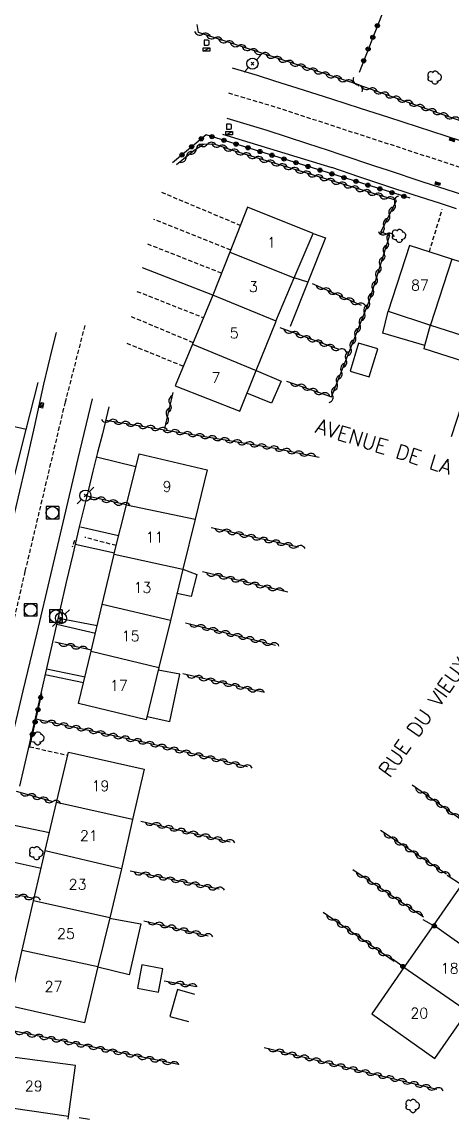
# Model space of a CAD drawing. Header units: millimetres. Extents: x 149000 to 150002, y 151999 to 153000.
# Drawn here: x 149368 to 149419.4, y 152000 to 152131 of the extents above; entities that cross this region are included whole.
import ezdxf
from ezdxf.enums import TextEntityAlignment as Align

# ---------------------------------------------------------------- set-up
doc = ezdxf.new("R2010")
doc.units = ezdxf.units.MM
doc.linetypes.add('DASHED', pattern=[0.75, 0.5, -0.25])
doc.layers.get('0').update_dxf_attribs({"linetype": 'CONTINUOUS'})
for name, color, linetype in [('W0001', 6, 'DASHED'), ('W0008', 7, 'CONTINUOUS'), ('W0014', 7, 'CONTINUOUS'), ('W0017', 7, 'CONTINUOUS'), ('w0101', 7, 'CONTINUOUS'), ('W0104', 1, 'CONTINUOUS'), ('W0112', 1, 'DASHED'), ('w0300', 7, 'CONTINUOUS'), ('W0310', 3, 'CONTINUOUS'), ('w0323', 7, 'CONTINUOUS'), ('W0333', 7, 'CONTINUOUS'), ('W0401', 7, 'CONTINUOUS'), ('W0420', 7, 'CONTINUOUS'), ('W0438', 7, 'CONTINUOUS'), ('W0473', 7, 'CONTINUOUS'), ('W0989', 7, 'CONTINUOUS'), ('W0991', 7, 'CONTINUOUS'), ('W1102', 7, 'CONTINUOUS')]:
    doc.layers.add(name, color=color, linetype=linetype)
doc.styles.get("Standard").update_dxf_attribs({"font": 'romans.shx', "width": 0.85})

# ---------------------------------------------------------------- blocks, each defined once
blk = doc.blocks.new('T401')
for p, q in [((-0.3, 0.3), (0, 0.3)), ((-0.3, -0.25), (-0.3, 0.3)), ((-0.3, 0.15), (0, 0.15)), ((-0.3, 0), (0, 0)), ((0, 0.3), (0, -0.25)), ((-0.3, -0.15), (0, -0.15)), ((-0.3, -0.25), (-0.3, -0.3)), ((-0.3, -0.3), (0, -0.3)), ((0, -0.3), (0, -0.25))]:
    blk.add_line(p, q)
blk = doc.blocks.new('T420')
for p, q in [((0.75, 0.75), (-0.75, 0.75)), ((-0.75, 0.75), (-0.75, -0.75)), ((0.75, 0.75), (0.75, -0.75)), ((0.75, -0.75), (-0.75, -0.75))]:
    blk.add_line(p, q)
blk.add_ellipse((0, 0), major_axis=(-0.53, 0.53), ratio=1, start_param=3.926991, end_param=10.210176)
blk = doc.blocks.new('T300')
for p, q in [((-0.8, 0.51), (-0.86, 0.34)), ((-0.86, 0.34), (-0.86, 0.17)), ((-0.86, 0.17), (-0.74, 0.06)), ((-0.69, 0.63), (-0.8, 0.51)), ((-0.8, -0.06), (-0.74, 0.06)), ((-0.74, 0.06), (-0.69, 0.11)), ((-0.57, 0.69), (-0.69, 0.63)), ((-0.46, 0.69), (-0.57, 0.69)), ((-0.29, 0.63), (-0.46, 0.69)), ((-0.29, 0.63), (-0.17, 0.74)), ((-0.23, 0.57), (-0.29, 0.63)), ((-0.17, 0.74), (-0.06, 0.8)), ((-0.06, 0.8), (0.06, 0.8)), ((0.06, 0.8), (0.23, 0.74)), ((0.23, 0.74), (0.34, 0.63)), ((0.34, 0.63), (0.4, 0.51)), ((0.46, 0.46), (0.34, 0.46)), ((0.4, 0.51), (0.4, 0.46)), ((0.57, 0.4), (0.46, 0.46)), ((0.57, 0.4), (0.69, 0.29)), ((0.69, 0.29), (0.74, 0.17)), ((0.74, 0.06), (0.69, -0.17)), ((0.74, 0.17), (0.74, 0.06)), ((-0.8, -0.17), (-0.8, -0.06)), ((-0.8, -0.23), (-0.8, -0.17)), ((-0.74, -0.34), (-0.8, -0.23)), ((-0.69, -0.4), (-0.74, -0.34)), ((-0.51, -0.46), (-0.69, -0.4)), ((-0.4, -0.46), (-0.51, -0.46)), ((-0.4, -0.46), (-0.34, -0.46)), ((-0.34, -0.46), (-0.34, -0.4)), ((-0.34, -0.51), (-0.34, -0.46)), ((-0.29, -0.63), (-0.34, -0.51)), ((-0.17, -0.74), (-0.29, -0.63)), ((-0.06, -0.8), (-0.17, -0.74)), ((0.06, -0.8), (-0.06, -0.8)), ((0.17, -0.74), (0.06, -0.8)), ((0.23, -0.69), (0.17, -0.74)), ((0.29, -0.46), (0.23, -0.46)), ((0.29, -0.63), (0.23, -0.69)), ((0.46, -0.4), (0.29, -0.46)), ((0.34, -0.51), (0.29, -0.63)), ((0.34, -0.51), (0.34, -0.46)), ((0.57, -0.34), (0.46, -0.4)), ((0.63, -0.29), (0.57, -0.34)), ((0.69, -0.17), (0.63, -0.29))]:
    blk.add_line(p, q)
blk = doc.blocks.new('T438')
for p, q in [((-0.4, 0.2), (0.4, 0.2)), ((-0.4, -0.2), (-0.4, 0.2)), ((0.15, 1.1), (-0.3, 1.1)), ((-0.3, 1.1), (-0.3, 0.5)), ((-0.3, 0.5), (0.15, 0.5)), ((0.3, 0.65), (0.3, 0.95)), ((0.4, 0.2), (0.4, -0.2))]:
    blk.add_line(p, q)
at = {"flags": 128}
for points in [[(-0.4, -0.2), (0.4, 0.2)], [(0.4, -0.2), (-0.4, -0.2)]]:
    blk.add_lwpolyline(points, dxfattribs=at)
for centre, major_axis, start_param, end_param in [((0.15, 0.95), (0.106, -0.106), 0.785398, 2.356194), ((0.15, 0.65), (0.106, 0.106), 3.926991, 5.497787)]:
    blk.add_ellipse(centre, major_axis=major_axis, ratio=1, start_param=start_param, end_param=end_param)
blk = doc.blocks.new('T473')
for p, q in [((-0.166667, 0.166667), (0.166667, -0.166667)), ((-0.166667, -0.166667), (0.166667, 0.166667)), ((0.500001, 0.500001), (1.000002, 1.000002)), ((-1.000002, -1.000002), (-0.500001, -0.500001))]:
    blk.add_line(p, q)
blk.add_ellipse((0, 0), major_axis=(0.471405, 0.471405), ratio=1, start_param=5.4977871438, end_param=11.780972451)
blk = doc.blocks.new('t323o')
at = {"color": 0, "linetype": 'Continuous'}
for radius in [0.25, 0.15]:
    blk.add_circle((0, 0), radius, dxfattribs=at)
blk = doc.blocks.new('t310o')
at = {"color": 0, "linetype": 'Continuous'}
for centre, start, end in [((-0.5, 0.38), 216.8699, 323.1304), ((0.5, -0.37), 36.8699, 143.1303)]:
    blk.add_arc(centre, 0.625, start, end, dxfattribs=at)

msp = doc.modelspace()

# ---------------------------------------------------------------- linework, layer by layer
at = {"layer": 'W0001'}
for points in [[(149392.72, 152122.53), (149398.46, 152120.81), (149420.71, 152113.56), (149445.55, 152105.53), (149472.53, 152097.02)], [(149375.53, 152094.76), (149373.18, 152085.6)], [(149373.18, 152085.6), (149368.39, 152065.41), (149362.6, 152040.24), (149357.45, 152021.53)]]:
    msp.add_lwpolyline(points, dxfattribs=at)
at = {"layer": 'W0008'}
msp.add_lwpolyline([(149372.11, 152093.91), (149371.64, 152092.04), (149370.62, 152087.74)], dxfattribs=at)
at = {"layer": 'W0014'}
for points in [[(149425.57, 152115.16), (149422.15, 152116.27), (149418.72, 152117.37), (149415.3, 152118.48), (149411.87, 152119.58), (149408.47, 152120.67), (149405.06, 152121.77), (149401.65, 152122.86), (149398.25, 152123.95), (149396.17, 152124.62), (149393.2, 152125.49), (149393.2, 152125.49)], [(149392.5, 152119.51), (149397.28, 152118.1), (149399.72, 152117.3), (149402.16, 152116.49), (149404.6, 152115.69), (149406.01, 152115.22), (149407.43, 152114.75), (149408.84, 152114.28), (149410.25, 152113.8), (149411.67, 152113.33), (149413.08, 152112.86), (149414.49, 152112.39), (149415.91, 152111.92), (149419.65, 152110.71), (149423.4, 152109.5), (149427.15, 152108.3), (149430.9, 152107.11), (149434.96, 152105.82), (149439.02, 152104.54), (149443.09, 152103.27), (149447.15, 152102)], [(149391.99, 152117.62), (149405.04, 152113.63)], [(149419.94, 152108.7), (149418.98, 152109.01), (149418.03, 152109.32), (149414.77, 152110.37), (149411.52, 152111.44), (149408.28, 152112.52), (149405.04, 152113.63)], [(149355.55, 152028.58), (149355.99, 152030.07), (149355.99, 152030.07), (149355.99, 152030.07), (149356.26, 152031.76), (149356.54, 152032.97), (149356.77, 152034.06), (149357.01, 152035.15), (149357.55, 152037.43), (149358.08, 152039.71), (149358.62, 152041.98), (149359.15, 152044.26), (149359.68, 152046.54), (149360.22, 152048.81), (149360.76, 152051.09), (149361.3, 152053.36), (149362, 152056.22), (149362.71, 152059.08), (149363.42, 152061.94), (149364.13, 152064.8), (149365.6, 152070.65), (149367.07, 152076.5), (149368.55, 152082.34), (149369.98, 152087.97)], [(149370.62, 152087.74), (149369.48, 152082.63), (149368.32, 152077.53), (149367.15, 152072.42), (149365.96, 152067.33), (149364.61, 152061.66), (149363.24, 152056), (149361.86, 152050.35), (149360.48, 152044.69), (149359.55, 152040.85), (149358.62, 152037), (149357.68, 152033.15), (149356.75, 152029.31)], [(149357.1, 152000), (149357.52, 152002.49), (149358.11, 152005.7), (149358.72, 152008.91), (149359.36, 152012.11), (149360.01, 152015.31), (149360.8, 152019.07), (149361.61, 152022.83), (149362.44, 152026.58), (149363.29, 152030.33), (149364.89, 152037.27), (149366.53, 152044.2), (149368.19, 152051.12), (149369.83, 152058.05), (149371.47, 152064.99), (149373.11, 152071.92), (149374.75, 152078.86), (149376.47, 152085.99)], [(149378.41, 152085.04), (149378.41, 152085.04), (149377.64, 152081.82), (149377.07, 152079.6), (149376.51, 152077.38), (149375.96, 152075.16), (149375.41, 152072.95), (149374.87, 152070.72), (149374.09, 152067.41), (149373.32, 152064.1), (149372.56, 152060.78), (149371.8, 152057.47), (149371.05, 152054.15), (149370.3, 152050.83), (149369.54, 152047.52), (149368.78, 152044.2), (149367.74, 152039.75)]]:
    msp.add_lwpolyline(points, dxfattribs=at)
at = {"layer": 'W0017'}
for points in [[(149368.55, 152082.33), (149360.49, 152084.18)], [(149381.65, 152077.87), (149376.94, 152079.05)], [(149379.58, 152069.65), (149375.01, 152070.68)], [(149374.38, 152068.64), (149379.07, 152067.61)], [(149372.45, 152059.82), (149377.02, 152058.92)], [(149376.8, 152057.98), (149372.18, 152059.05)], [(149370.98, 152053.77), (149375.57, 152052.82)], [(149375.39, 152052.1), (149370.81, 152053.04)], [(149366.55, 152035.22), (149371.31, 152034.21)], [(149370.31, 152029.92), (149365.65, 152030.95)]]:
    msp.add_lwpolyline(points, dxfattribs=at)
at = {"layer": 'w0101'}
for points in [[(149394.99, 152108.9), (149392.86, 152103.5)], [(149400.56, 152100.46), (149402.82, 152105.75), (149394.99, 152108.9)], [(149419.38, 152102.7), (149414.33, 152104.32), (149411.77, 152096.47), (149416.85, 152094.82)], [(149392.86, 152103.5), (149390.85, 152098.4), (149390.85, 152098.37)], [(149425.17, 152100.84), (149419.38, 152102.7)], [(149398.38, 152095.29), (149398.36, 152095.29), (149400.56, 152100.46)], [(149390.85, 152098.37), (149388.41, 152092.54)], [(149395.99, 152089.37), (149398.38, 152095.29)], [(149416.85, 152094.82), (149422.7, 152092.92)], [(149388.41, 152092.54), (149386.33, 152087.56), (149394.05, 152084.55), (149395.99, 152089.37)], [(149380.51, 152073.33), (149382.05, 152079.44), (149390.14, 152077.52), (149388.71, 152071.63)], [(149379.05, 152067.45), (149379.05, 152067.55), (149380.51, 152073.33)], [(149388.71, 152071.63), (149387.26, 152065.66)], [(149377.62, 152061.43), (149379.05, 152067.45)], [(149387.26, 152065.66), (149387.26, 152065.66), (149385.76, 152059.52)], [(149376.29, 152055.87), (149377.62, 152061.43)], [(149385.76, 152059.52), (149384.4, 152053.93)], [(149374.8, 152049.61), (149376.29, 152055.87)], [(149384.4, 152053.93), (149382.88, 152047.67), (149374.8, 152049.61)], [(149372.16, 152037.81), (149373.6, 152043.83), (149382.62, 152041.78), (149381.25, 152035.76)], [(149370.8, 152032.04), (149370.8, 152032.07), (149372.16, 152037.81)], [(149381.25, 152035.76), (149379.91, 152029.88)], [(149369.41, 152026.04), (149370.8, 152032.04)], [(149379.91, 152029.88), (149378.51, 152024.02)], [(149420.55, 152027.96), (149417.19, 152023.14)], [(149368.06, 152020.17), (149369.41, 152026.04)], [(149378.51, 152024.02), (149377.11, 152018.21)], [(149417.19, 152023.14), (149413.66, 152018.08)], [(149375.51, 152011.5), (149366.53, 152013.51), (149368.06, 152020.17)], [(149377.11, 152018.21), (149375.51, 152011.5)], [(149413.66, 152018.08), (149409.83, 152012.57), (149417.37, 152007.22)], [(149417.37, 152007.22), (149421.27, 152012.85)], [(149373.59, 152000.29), (149374.42, 152006.41), (149365.29, 152007.59)], [(149373.55, 152000), (149373.59, 152000.29)]]:
    msp.add_lwpolyline(points, dxfattribs=at)
at = {"layer": 'W0104'}
for points in [[(149402.82, 152105.75), (149404.3, 152105.21), (149400.07, 152094.66)], [(149402.19, 152099.95), (149400.56, 152100.46)], [(149416.15, 152092.37), (149411.14, 152093.85), (149411.77, 152096.47)], [(149416.15, 152092.37), (149416.85, 152094.83)], [(149421.96, 152090.42), (149421.96, 152090.35), (149421.8, 152090.13), (149416.09, 152091.97), (149416.15, 152092.39), (149416.15, 152092.37)], [(149395.99, 152089.37), (149399.01, 152088.1), (149397.83, 152085.49), (149394.91, 152086.67)], [(149387.26, 152065.66), (149388.92, 152065.04), (149388.26, 152062.41), (149386.55, 152062.75)], [(149382.98, 152048.07), (149385.71, 152047.47), (149386.89, 152053.12), (149384.32, 152053.61)], [(149378.5, 152023.99), (149382.24, 152023.32), (149380.85, 152017.24), (149377.09, 152018.13)], [(149388.67, 152014.89), (149386.62, 152015.47), (149385.71, 152012.26), (149387.91, 152011.64)]]:
    msp.add_lwpolyline(points, dxfattribs=at)
for points in [[(149408.24, 152092.66), (149407.23, 152089.32), (149409.52, 152088.62), (149410.53, 152091.96)], [(149384.87, 152017.93), (149382.35, 152018.41), (149381.83, 152015.63), (149384.35, 152015.16)]]:
    msp.add_lwpolyline(points, close=True, dxfattribs=at)
at = {"layer": 'W0112'}
for points in [[(149384.7, 152110.68), (149394.13, 152106.72)], [(149416.7, 152103.56), (149418.24, 152108.63)], [(149392.97, 152103.76), (149383.8, 152107.42)], [(149391.88, 152101), (149383.08, 152104.46)], [(149381.77, 152098.84), (149389.73, 152095.7)], [(149388.49, 152092.71), (149381.02, 152095.84)], [(149380.54, 152092.64), (149387.32, 152089.91)], [(149374.31, 152069.1), (149374.03, 152068.3)], [(149379.28, 152068.47), (149375.54, 152069.46)], [(149368.94, 152044.46), (149373.51, 152043.45)]]:
    msp.add_lwpolyline(points, dxfattribs=at)
at = {"layer": 'W0310'}
for points in [[(149408.28, 152123.31), (149408.15, 152123.53), (149389.11, 152129.73), (149388.95, 152130.69)], [(149408.15, 152123.53), (149423.27, 152118.21)], [(149411.96, 152105.56), (149410.9, 152105.91), (149412.76, 152109.67), (149393.48, 152115.57), (149390.98, 152116.4), (149389.71, 152116.39), (149388.61, 152115.65), (149386.49, 152113.95)], [(149399.63, 152088.13), (149405.01, 152086.23), (149405.01, 152086.25), (149409.58, 152097.86), (149411.96, 152105.58)], [(149402.71, 152099.77), (149408.57, 152097.19)], [(149405.91, 152091.88), (149398.86, 152094.48)], [(149386.04, 152086.77), (149385.07, 152082.45)], [(149378.05, 152083.45), (149397.85, 152080.18), (149403.53, 152079.04)], [(149380.51, 152073.35), (149375.6, 152074.44)], [(149401.05, 152068.31), (149390.62, 152070.61)], [(149399.8, 152062.92), (149389.61, 152065.33)], [(149387.57, 152059.24), (149398.33, 152056.58)], [(149376.32, 152055.99), (149371.97, 152056.93)], [(149397.02, 152050.95), (149387.23, 152053.15)], [(149394.96, 152042.06), (149382.72, 152044.98), (149369.69, 152047.77)], [(149371.74, 152037.9), (149367.36, 152039.12)], [(149421.95, 152034.74), (149414.64, 152039.86)], [(149382.25, 152035.56), (149392.89, 152033.11)], [(149418.74, 152029.24), (149410.86, 152034.46)], [(149391.58, 152027.46), (149380.94, 152029.62)], [(149416.02, 152024.12), (149407.57, 152029.75)], [(149369.4, 152026.33), (149364.86, 152027.31)], [(149412.49, 152018.82), (149404.01, 152024.66)], [(149382.57, 152023.69), (149390.29, 152021.88)], [(149385.01, 152016.52), (149388.88, 152015.81)], [(149386.72, 152006.51), (149364.29, 152011.05), (149360.84, 152011.83)], [(149396.98, 152008.54), (149417.61, 152003.55)], [(149374.85, 152000.18), (149376.1, 152000)]]:
    msp.add_lwpolyline(points, dxfattribs=at)
at = {"layer": 'w0323'}
for points in [[(149419.26, 152153.57), (149414.44, 152140.66), (149414.36, 152140.45), (149408.3, 152124.98)], [(149414.4, 152109.96), (149390.02, 152117.54), (149386, 152114.17)], [(149421.8, 152090.11), (149421.13, 152087.05), (149421.13, 152087.08), (149419.3, 152081.46)], [(149370.38, 152050.83), (149368.94, 152044.49)], [(149420.55, 152027.96), (149418.83, 152029.1)], [(149417.32, 152023.05), (149415.97, 152023.78)], [(149413.68, 152018.11), (149412.31, 152019.1)]]:
    msp.add_lwpolyline(points, dxfattribs=at)
at = {"layer": 'W0333'}
msp.add_lwpolyline([(149390.85, 152098.4), (149382.43, 152101.66)], dxfattribs=at)
at = {"layer": 'W1102'}
for points in [[(149392.86, 152103.5), (149400.56, 152100.46)], [(149419.38, 152102.7), (149416.85, 152094.83)], [(149398.38, 152095.29), (149390.85, 152098.37)], [(149388.41, 152092.54), (149395.99, 152089.37)], [(149380.51, 152073.33), (149388.71, 152071.63)], [(149379.05, 152067.45), (149387.26, 152065.66)], [(149385.76, 152059.52), (149377.62, 152061.43)], [(149376.29, 152055.87), (149384.4, 152053.93)], [(149381.25, 152035.76), (149372.16, 152037.81)], [(149379.91, 152029.88), (149370.8, 152032.04)], [(149378.51, 152024.02), (149369.41, 152026.04)], [(149424.71, 152017.83), (149417.19, 152023.14)], [(149368.06, 152020.17), (149377.11, 152018.21)], [(149421.27, 152012.85), (149413.66, 152018.08)], [(149373.59, 152000.29), (149364.49, 152001.6)]]:
    msp.add_lwpolyline(points, dxfattribs=at)

# ---------------------------------------------------------------- block references
at = {"layer": 'w0300'}
for p in [(149417.37, 152124.37), (149413.11, 152105.46), (149369.9, 152045.45), (149369.77, 152031.74), (149414.74, 152001.56)]:
    msp.add_blockref('T300', p, dxfattribs=at)
at = {"layer": 'W0310'}
for p, rotation in [((149389.61, 152129.56), 161.9667266229292), ((149391.04, 152129.1), 161.9667266229292), ((149392.46, 152128.64), 161.9667266229292), ((149393.89, 152128.17), 161.9667266229292), ((149395.31, 152127.71), 161.9667266229292), ((149396.74, 152127.24), 161.9667266229292), ((149398.17, 152126.78), 161.9667266229292), ((149399.59, 152126.31), 161.9667266229292), ((149401.02, 152125.85), 161.9667266229292), ((149402.45, 152125.38), 161.9667266229292), ((149403.87, 152124.92), 161.9667266229292), ((149405.3, 152124.46), 161.9667266229292), ((149406.72, 152123.99), 161.9667266229292), ((149408.15, 152123.53), 121.4728648935072), ((149409.56, 152123.03), 340.6162963604713), ((149410.98, 152122.53), 340.6162963604713), ((149412.39, 152122.03), 340.6162963604713), ((149413.81, 152121.54), 340.6162963604713), ((149415.22, 152121.04), 340.6162963604713), ((149416.64, 152120.54), 340.6162963604713), ((149418.05, 152120.04), 340.6162963604713), ((149419.47, 152119.55), 340.6162963604713), ((149388.85, 152115.81), 213.8224456933332), ((149390.17, 152116.39), 180.7178422128652), ((149391.64, 152116.18), 161.606429922098), ((149393.06, 152115.71), 161.606429922098), ((149387.66, 152114.89), 218.8574813684992), ((149394.49, 152115.26), 162.9900075771887), ((149395.92, 152114.82), 162.9900075771887), ((149397.36, 152114.38), 162.9900075771887), ((149398.79, 152113.95), 162.9900075771887), ((149400.23, 152113.51), 162.9900075771887), ((149401.66, 152113.07), 162.9900075771887), ((149403.1, 152112.63), 162.9900075771887), ((149404.53, 152112.19), 162.9900075771887), ((149405.96, 152111.75), 162.9900075771887), ((149407.4, 152111.31), 162.9900075771887), ((149408.83, 152110.87), 162.9900075771887), ((149410.27, 152110.44), 162.9900075771887), ((149411.7, 152110), 162.9900075771887), ((149412.59, 152109.32), 63.66085812140428), ((149411.92, 152107.98), 63.66085812140428), ((149411.26, 152106.63), 63.66085812140428), ((149411.56, 152105.69), 161.5002736140613), ((149411.73, 152104.83), 72.82323406554178), ((149411.29, 152103.39), 72.82323406554178), ((149410.84, 152101.96), 72.82323406554178), ((149410.4, 152100.53), 72.82323406554178), ((149404.08, 152099.16), 336.24755460072), ((149405.46, 152098.56), 336.24755460072), ((149409.96, 152099.09), 72.82323406554178), ((149406.83, 152097.96), 336.24755460072), ((149408.2, 152097.35), 336.24755460072), ((149409.5, 152097.67), 68.53287677028464), ((149408.95, 152096.27), 68.53287677028464), ((149408.4, 152094.87), 68.53287677028464), ((149400.27, 152093.96), 159.8045141336708), ((149401.68, 152093.44), 159.8045141336708), ((149407.85, 152093.48), 68.53287677028464), ((149403.08, 152092.92), 159.8045141336708), ((149404.49, 152092.41), 159.8045141336708), ((149405.9, 152091.89), 159.8045141336708), ((149407.3, 152092.08), 68.53287677028464), ((149406.75, 152090.69), 68.53287677028464), ((149406.2, 152089.29), 68.53287677028464), ((149405.66, 152087.89), 68.53287677028464), ((149401.04, 152087.63), 340.5210017098683), ((149402.46, 152087.13), 340.5210017098683), ((149403.87, 152086.63), 340.5210017098683), ((149405.11, 152086.5), 68.53287677028464), ((149385.72, 152085.38), 257.3898998673638), ((149385.39, 152083.91), 257.3898998673638), ((149378.5, 152083.38), 350.6126231769803), ((149379.98, 152083.13), 350.6126231769803), ((149381.46, 152082.89), 350.6126231769803), ((149382.94, 152082.64), 350.6126231769803), ((149384.42, 152082.4), 350.6126231769803), ((149385.9, 152082.15), 350.6126231769803), ((149387.38, 152081.91), 350.6126231769803), ((149388.86, 152081.66), 350.6126231769803), ((149390.34, 152081.42), 350.6126231769803), ((149391.82, 152081.18), 350.6126231769803), ((149393.3, 152080.93), 350.6126231769803), ((149394.78, 152080.69), 350.6126231769803), ((149396.26, 152080.44), 350.6126231769803), ((149397.74, 152080.2), 350.6126231769803), ((149399.21, 152079.91), 348.7199215651762), ((149400.68, 152079.61), 348.7199215651762), ((149402.15, 152079.32), 348.7199215651762), ((149377.06, 152074.12), 167.3970949775434), ((149378.53, 152073.79), 167.3970949775434), ((149379.99, 152073.46), 167.3970949775434), ((149392.08, 152070.28), 167.5461221677184), ((149393.55, 152069.96), 167.5461221677184), ((149395.01, 152069.64), 167.5461221677184), ((149396.48, 152069.31), 167.5461221677184), ((149397.94, 152068.99), 167.5461221677184), ((149399.41, 152068.67), 167.5461221677184), ((149400.87, 152068.34), 167.5461221677184), ((149391.07, 152064.98), 166.6934185431504), ((149392.53, 152064.64), 166.6934185431504), ((149393.99, 152064.29), 166.6934185431504), ((149395.45, 152063.95), 166.6934185431504), ((149396.91, 152063.6), 166.6934185431504), ((149398.37, 152063.26), 166.6934185431504), ((149389.02, 152058.88), 346.1217589706887), ((149390.48, 152058.52), 346.1217589706887), ((149391.94, 152058.16), 346.1217589706887), ((149373.43, 152056.61), 167.7920564623577), ((149393.39, 152057.8), 346.1217589706887), ((149394.85, 152057.44), 346.1217589706887), ((149396.31, 152057.08), 346.1217589706887), ((149397.76, 152056.72), 346.1217589706887), ((149374.9, 152056.29), 167.7920564623577), ((149388.7, 152052.82), 167.2894120229911), ((149390.16, 152052.49), 167.2894120229911), ((149391.62, 152052.16), 167.2894120229911), ((149393.09, 152051.83), 167.2894120229911), ((149394.55, 152051.5), 167.2894120229911), ((149396.01, 152051.17), 167.2894120229911), ((149371.15, 152047.46), 167.9150687002513), ((149372.62, 152047.15), 167.9150687002513), ((149374.09, 152046.83), 167.9150687002513), ((149375.55, 152046.52), 167.9150687002513), ((149377.02, 152046.2), 167.9150687002513), ((149378.49, 152045.89), 167.9150687002513), ((149379.95, 152045.58), 167.9150687002513), ((149381.42, 152045.26), 167.9150687002513), ((149382.89, 152044.94), 166.5534051003553), ((149384.34, 152044.6), 166.5534051003553), ((149385.8, 152044.25), 166.5534051003553), ((149387.26, 152043.9), 166.5534051003553), ((149388.72, 152043.55), 166.5534051003553), ((149390.18, 152043.2), 166.5534051003553), ((149391.64, 152042.85), 166.5534051003553), ((149393.1, 152042.5), 166.5534051003553), ((149394.56, 152042.15), 166.5534051003553), ((149368.81, 152038.72), 164.4529420766657), ((149370.25, 152038.31), 164.4529420766657), ((149415.87, 152039), 144.9672054394563), ((149417.1, 152038.14), 144.9672054394563), ((149371.7, 152037.91), 164.4529420766657), ((149418.33, 152037.28), 144.9672054394563), ((149419.56, 152036.42), 144.9672054394563), ((149383.71, 152035.23), 347.0486906673449), ((149385.17, 152034.89), 347.0486906673449), ((149386.63, 152034.55), 347.0486906673449), ((149388.09, 152034.22), 347.0486906673449), ((149389.56, 152033.88), 347.0486906673449), ((149391.02, 152033.54), 347.0486906673449), ((149392.48, 152033.21), 347.0486906673449), ((149412.11, 152033.63), 146.4930082854071), ((149413.36, 152032.8), 146.4930082854071), ((149414.61, 152031.97), 146.4930082854071), ((149415.86, 152031.14), 146.4930082854071), ((149417.11, 152030.32), 146.4930082854071), ((149382.41, 152029.32), 168.5597621049286), ((149408.82, 152028.92), 146.284177276434), ((149418.37, 152029.49), 146.4930082854071), ((149383.88, 152029.02), 168.5597621049286), ((149385.35, 152028.72), 168.5597621049286), ((149386.82, 152028.43), 168.5597621049286), ((149388.29, 152028.13), 168.5597621049286), ((149389.77, 152027.83), 168.5597621049286), ((149410.07, 152028.09), 146.284177276434), ((149367.79, 152026.68), 167.8793893733353), ((149391.24, 152027.53), 168.5597621049286), ((149411.31, 152027.26), 146.284177276434), ((149412.56, 152026.42), 146.284177276434), ((149369.26, 152026.36), 167.8793893733353), ((149413.81, 152025.59), 146.284177276434), ((149405.24, 152023.81), 145.4336560451521), ((149415.06, 152024.76), 146.284177276434), ((149384.03, 152023.35), 346.7737112035777), ((149385.49, 152023), 346.7737112035777), ((149386.95, 152022.66), 346.7737112035777), ((149406.48, 152022.96), 145.4336560451521), ((149388.41, 152022.32), 346.7737112035777), ((149389.87, 152021.97), 346.7737112035777), ((149407.71, 152022.11), 145.4336560451521), ((149408.95, 152021.26), 145.4336560451521), ((149410.18, 152020.41), 145.4336560451521), ((149411.42, 152019.56), 145.4336560451521), ((149386.48, 152016.25), 349.7211111022746), ((149387.96, 152015.98), 349.7211111022746), ((149368.17, 152010.26), 168.5539028436246), ((149369.64, 152009.96), 168.5539028436246), ((149371.11, 152009.67), 168.5539028436246), ((149372.58, 152009.37), 168.5539028436246), ((149374.05, 152009.07), 168.5539028436246), ((149375.52, 152008.77), 168.5539028436246), ((149376.99, 152008.48), 168.5539028436246), ((149378.46, 152008.18), 168.5539028436246), ((149398.43, 152008.19), 346.4030981769178), ((149379.93, 152007.88), 168.5539028436246), ((149381.4, 152007.58), 168.5539028436246), ((149382.87, 152007.28), 168.5539028436246), ((149384.34, 152006.99), 168.5539028436246), ((149399.89, 152007.83), 346.4030981769178), ((149401.35, 152007.48), 346.4030981769178), ((149402.81, 152007.13), 346.4030981769178), ((149404.27, 152006.78), 346.4030981769178), ((149385.81, 152006.69), 168.5539028436246), ((149405.72, 152006.42), 346.4030981769178), ((149407.18, 152006.07), 346.4030981769178), ((149408.64, 152005.72), 346.4030981769178), ((149410.1, 152005.36), 346.4030981769178), ((149411.56, 152005.01), 346.4030981769178), ((149413.01, 152004.66), 346.4030981769178), ((149414.47, 152004.31), 346.4030981769178), ((149415.93, 152003.95), 346.4030981769178), ((149417.39, 152003.6), 346.4030981769178)]:
    msp.add_blockref('t310o', p, dxfattribs=dict(at, rotation=rotation))
at = {"layer": 'w0323'}
for p, rotation in [((149410.49, 152130.56), 248.623095528349), ((149409.94, 152129.17), 248.623095528349), ((149409.39, 152127.77), 248.623095528349), ((149408.85, 152126.37), 248.623095528349), ((149389.45, 152117.06), 219.9342405787834), ((149390.74, 152117.31), 162.7276451036213), ((149388.3, 152116.1), 219.9342405787834), ((149392.17, 152116.87), 162.7276451036213), ((149393.61, 152116.42), 162.7276451036213), ((149395.04, 152115.98), 162.7276451036213), ((149387.15, 152115.13), 219.9342405787834), ((149396.47, 152115.53), 162.7276451036213), ((149397.9, 152115.09), 162.7276451036213), ((149399.34, 152114.64), 162.7276451036213), ((149400.77, 152114.2), 162.7276451036213), ((149402.2, 152113.75), 162.7276451036213), ((149403.63, 152113.31), 162.7276451036213), ((149405.07, 152112.86), 162.7276451036213), ((149406.5, 152112.41), 162.7276451036213), ((149407.93, 152111.97), 162.7276451036213), ((149409.36, 152111.52), 162.7276451036213), ((149410.79, 152111.08), 162.7276451036213), ((149412.23, 152110.63), 162.7276451036213), ((149413.66, 152110.19), 162.7276451036213), ((149370.27, 152050.34), 257.1941725079972), ((149369.94, 152048.88), 257.1941725079972), ((149369.6, 152047.41), 257.1941725079972), ((149369.27, 152045.95), 257.1941725079972), ((149417.29, 152023.07), 151.6612379298423), ((149413.53, 152018.22), 144.0298204210245)]:
    msp.add_blockref('t323o', p, dxfattribs=dict(at, rotation=rotation))
at = {"layer": 'W0401'}
for p, rotation in [((149419.47, 152117.08), 72.12577674942482), ((149417.63, 152111.56), 251.973393407809), ((149370.24, 152085.25), 167.3972577836163)]:
    msp.add_blockref('T401', p, dxfattribs=dict(at, rotation=rotation))
at = {"layer": 'W0420'}
for p in [(149371.67, 152072.39), (149369.06, 152060.79), (149372.07, 152060.04)]:
    msp.add_blockref('T420', p, dxfattribs=at)
at = {"layer": 'W0438'}
for p in [(149390.08, 152127.73), (149392.77, 152117.71)]:
    msp.add_blockref('T438', p, dxfattribs=at)
at = {"layer": 'W0473'}
for p in [(149395.57, 152126.03), (149375.61, 152074.45), (149372.69, 152059.82)]:
    msp.add_blockref('T473', p, dxfattribs=at)

# ---------------------------------------------------------------- texts
at = {"layer": 'W0989'}
for s, rotation, p in [('AVENUE DE LA FLOHAYE', 342.4563, (149402.95, 152082.02)), ('RUE DU VIEUX FORIEST', 54.9391, (149411.95, 152040.67))]:
    msp.add_text(s, height=1.75, rotation=rotation, dxfattribs=at).set_placement(p)
at = {"layer": 'W0991'}
for s, p in [('1', (149397.84, 152104.68)), ('3', (149395.67, 152099.39)), ('87', (149415.58, 152099.57)), ('5', (149393.39, 152093.87)), ('7', (149391.2, 152088.54)), ('9', (149385.36, 152075.54)), ('9', (149385.36, 152075.54)), ('11', (149383.86, 152069.49)), ('13', (149382.42, 152063.48)), ('15', (149381.02, 152057.68)), ('17', (149379.6, 152051.77)), ('19', (149377.4, 152039.79)), ('21', (149376.02, 152033.85)), ('23', (149374.67, 152028.03)), ('25', (149373.28, 152022.13)), ('18', (149419.13, 152018)), ('27', (149371.8, 152015.83)), ('20', (149415.5, 152012.65)), ('29', (149369.44, 152003.94))]:
    msp.add_text(s, height=1.25, dxfattribs=at).set_placement(p, align=Align.MIDDLE_CENTER)

doc.saveas('drawing.dxf')
